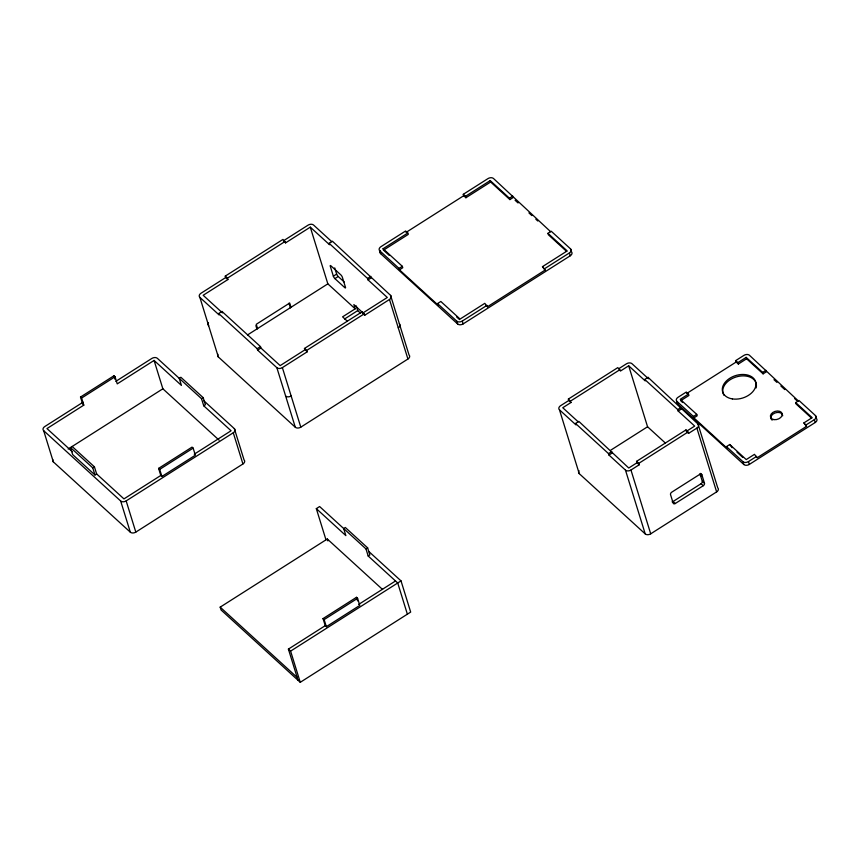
<?xml version="1.0" encoding="UTF-8"?>
<svg xmlns="http://www.w3.org/2000/svg" width="860" height="860" viewBox="0 0 860 860"><rect width="100%" height="100%" fill="white"/><g stroke="black" fill="none" stroke-linecap="round" stroke-linejoin="round"><path stroke-width="1.29" d="M225.255 276.125L282.929 239.435L285.574 242.864L310.288 227.148L329.541 244.724L329.1 243.305L332.401 241.208L390.58 295.378L409.016 354.922A4.063 2.763 -17.2 0 1 407.919 359.029L300.796 427.162A4.063 2.763 -17.2 0 1 295.302 427.248L218.311 356.921L199.875 297.377A4.063 2.763 -17.2 0 1 200.971 293.271L225.685 277.543L225.255 276.125L227.448 278.135L227.889 279.554L203.175 295.281L222.417 312.857L221.977 311.438L218.687 313.535L219.128 314.954L199.875 297.377M227.448 278.135L285.133 241.445M72.347 451.758L46.967 428.57L83.796 405.135L82.7 404.135L80.507 397.04L113.95 375.777L115.046 376.777L117.239 383.872L154.08 360.437L181.417 385.409L179.224 378.325L180.869 377.271L203.197 397.664L205.389 404.748L203.734 405.802L231.071 430.763L194.242 454.198M83.796 405.135L81.603 398.051L115.046 376.777M83.097 402.179L44.763 426.56A4.063 2.763 -17.2 0 0 43.666 430.666L53.32 461.863L130.322 532.189A4.063 2.763 -17.2 0 0 135.815 532.104L242.928 463.97A4.063 2.763 -17.2 0 0 244.025 459.863L234.371 428.667L203.777 400.717M115.799 381.378L151.876 358.426A4.063 2.763 -17.2 0 1 157.38 358.34L201.541 398.707L203.734 405.802M333.358 276.178L330.283 266.256A2.032 0.548 57.5 0 1 330.95 265.848L340.85 274.888A2.032 0.548 57.5 0 1 342.387 277.307L345.462 287.229A2.032 0.548 57.5 0 1 344.796 287.648L334.895 278.608A2.032 0.548 57.5 0 1 333.358 276.178L336.658 274.082L334.733 267.879M465.916 197.736L465.475 196.316L490.2 180.589L490.641 182.008L465.916 197.736L463.712 195.725L463.282 194.306L487.996 178.59A4.063 2.763 -17.2 0 1 493.489 178.493L550.69 231.759M406.038 232.415L463.712 195.725M334.895 278.608L338.195 276.512L344.129 281.929M68.144 449.038L162.862 388.795L154.08 360.437M247.519 334.948L327.843 283.854L310.288 227.148M389.29 255.42L383.517 250.142L383.076 248.723L407.801 233.006L405.597 230.996L380.883 246.712A4.063 2.763 -17.2 0 0 379.787 250.819L380.658 253.657L457.66 323.983A4.063 2.763 -17.2 0 0 463.153 323.897L570.266 255.775A4.063 2.763 -17.2 0 0 571.362 251.668L570.492 248.83L551.238 231.243L547.949 233.339L548.379 234.758L566.665 251.464M383.517 250.142L408.242 234.425L407.801 233.006M295.302 427.248L276.866 367.704L257.624 350.117L257.183 348.698L260.483 346.601L221.977 311.438M362.565 313.201L387.29 297.474L368.037 279.887L367.596 278.479L370.896 276.382M257.624 350.117L260.913 348.02L260.483 346.601M368.037 279.887L371.337 277.791M547.949 233.339L567.192 250.926L542.477 266.643L545.111 270.072L487.437 306.762L484.793 303.333L460.079 319.06L440.825 301.473L437.525 303.569L437.966 304.988L399.47 269.825L399.029 268.406L402.329 266.31L383.076 248.723M513.183 197.499L509.883 199.595L509.442 198.176L512.743 196.08M399.47 269.825L402.77 267.729L402.329 266.31M94.428 466.84L96.621 473.925L94.976 474.978L92.772 467.883L94.428 466.84L72.111 446.447M201.541 398.707L203.197 397.664M363.576 313.438L353.868 304.58L355.18 308.826L342.581 316.846L347.429 321.274M344.559 318.985L357.706 310.611L356.244 305.891M276.866 367.704A4.063 2.763 -17.2 0 0 282.37 367.618L307.084 351.89L304.451 348.461L362.125 311.782L364.769 315.212L389.483 299.484A4.063 2.763 -17.2 0 0 390.58 295.378M304.881 349.88L280.166 365.608L260.913 348.02M307.084 351.89L306.644 350.471L364.328 313.792M158.605 468.377L192.038 447.114L193.145 448.114L195.338 455.209L161.895 476.472L160.799 475.472L158.605 468.377L159.702 469.388L161.895 476.472M159.702 469.388L193.145 448.114M160.799 475.472L123.958 498.897L96.621 473.925M43.666 430.666L120.658 500.993A4.063 2.763 -17.2 0 0 126.162 500.907L233.275 432.773A4.063 2.763 -17.2 0 0 234.371 428.667M437.525 303.569L456.778 321.156A4.063 2.763 -17.2 0 0 462.271 321.07L486.996 305.343M544.67 268.653L569.395 252.937A4.063 2.763 -17.2 0 0 570.492 248.83M325.983 539.833L316.319 508.636L319.619 506.54L365.984 548.916L368.177 556.001L397.718 582.983L407.371 614.18M368.65 551.324L401.018 580.887L410.671 612.083L300.258 682.313L221.063 609.966L220.181 607.138L327.305 539.005L382.582 589.498M568.363 399.062L617.803 367.618L620.447 371.047L628.682 365.801L645.183 380.873L644.742 379.454L648.042 377.357L697.976 423.991L717.724 487.792A4.063 2.763 -17.2 0 1 716.627 491.898L650.708 533.823A4.063 2.763 -17.2 0 1 645.215 533.909L579.221 473.623L559.473 409.822A4.063 2.763 -17.2 0 1 560.57 405.716L568.804 400.481L568.363 399.062L571.008 402.491L562.762 407.726L578.296 421.916M619.275 368.381L626.488 363.791A4.063 2.763 -17.2 0 1 631.982 363.705L647.505 377.895M570.567 401.072L620.006 369.628M365.984 548.916L367.639 547.863L345.312 527.481L343.667 528.524L345.86 535.619L316.319 508.636M559.473 409.822L575.963 424.894L575.534 423.475L578.823 421.378L628.757 468.012L637.002 462.766L636.561 461.358L686 429.903L688.645 433.332L696.88 428.097A4.063 2.763 -17.2 0 0 697.976 423.991M368.177 556.001L369.832 554.958L367.639 547.863M323.048 618.587L356.481 597.313L357.588 598.323L359.781 605.408L326.338 626.682L325.241 625.671L323.048 618.587L324.145 619.598L326.338 626.682M324.145 619.598L357.588 598.323M738.364 364.027L737.923 362.608L746.168 357.373L746.598 358.781L738.364 364.027L736.16 362.017L735.719 360.598L743.964 355.363A4.063 2.763 -17.2 0 1 749.458 355.277L798.424 401.018M686.721 393.461L736.16 362.017M688.484 394.052L680.249 399.298L696.74 414.369L697.18 415.788L693.891 417.885L726.883 448.017L726.442 446.609L729.742 444.512L746.243 459.573L754.478 454.338L757.122 457.767L806.562 426.323L803.917 422.894L812.163 417.648L795.661 402.577L798.962 400.481L815.452 415.552L816.333 418.39A4.063 2.763 -17.2 0 1 815.237 422.496L749.318 464.421A4.063 2.763 -17.2 0 1 743.825 464.507L677.83 404.232L676.949 401.394A4.063 2.763 -17.2 0 1 678.045 397.288L686.28 392.042L688.484 394.052L688.924 395.471L680.679 400.717L682.625 402.491M298.054 680.303L288.401 649.106L325.241 625.671M358.685 604.408L395.514 580.973M300.258 682.313L290.605 651.117L401.018 580.887M610.686 450.221L647.558 426.764L628.682 365.801M645.215 533.909L625.467 470.108L608.966 455.037L608.525 453.618L611.825 451.521M688.645 433.332L686.441 431.322L694.676 426.087L678.185 411.015L677.745 409.596L681.034 407.5M608.966 455.037L612.266 452.94M678.185 411.015L681.475 408.919M693.891 417.885L693.45 416.466L696.74 414.369M766.4 371.756L763.1 373.853L762.659 372.434L765.959 370.337M625.467 470.108A4.063 2.763 -17.2 0 0 630.961 470.022L639.206 464.776L638.765 463.368L688.204 431.913M672.09 501.853A2.032 1.376 -47.6 0 0 673.058 501.509L701.072 483.696A2.032 1.376 -47.6 0 0 702.287 481.235L700.029 473.935M701.846 474.731A2.032 1.376 -47.6 0 0 699.76 474.365L671.746 492.178A2.032 1.376 -47.6 0 0 670.542 494.65L673.176 503.154A2.032 1.376 -47.6 0 0 675.261 503.519L703.276 485.706A2.032 1.376 -47.6 0 0 704.48 483.245L701.846 474.731L700.384 473.398M726.442 446.609L742.943 461.669A4.063 2.763 -17.2 0 0 748.437 461.583L756.682 456.348M806.121 424.904L814.355 419.659A4.063 2.763 -17.2 0 0 815.452 415.552M773.978 379.701L776.935 382.399M780.869 386L784.814 389.601M794.662 398.599L796.629 400.394M746.168 357.373L762.659 372.434M746.598 358.781L763.1 373.853M811.625 418.186L796.102 403.996L795.661 402.577M735.719 360.598L737.923 362.608M806.562 426.323L803.917 422.894M515.097 200.273L518.064 202.971M528.921 212.893L531.878 215.602M535.834 219.203L537.801 221.009M490.2 180.589L509.442 198.176M490.641 182.008L509.883 199.595M463.282 194.306L465.475 196.316M545.111 270.072L542.477 266.643M732.118 447.694L729.742 444.512M736.977 452.134L742.793 457.445M676.949 401.394L693.45 416.466M644.742 379.454L677.745 409.596M647.558 426.764L665.285 442.964M699.76 474.451L701.728 476.257M702.287 481.235L704.48 483.245M701.072 483.696L703.276 485.706M485.964 305.418L487.437 306.762M636.561 461.358L638.765 463.368M568.804 400.481L571.008 402.491M637.002 462.766L639.206 464.776M673.058 501.509L675.261 503.519M575.534 423.475L608.525 453.618M456.66 316.953L459.552 319.598M379.787 250.819L399.029 268.406M331.874 241.757L313.588 225.051A4.063 2.763 -17.2 0 0 308.095 225.137L283.37 240.854L285.574 242.864M329.1 243.305L367.596 278.479M363.296 313.868L364.769 315.212M357.706 310.611L360.619 313.276M327.843 283.854L355.18 308.826M304.451 348.461L306.644 350.471M225.685 277.543L227.889 279.554M218.687 313.535L257.183 348.698M162.862 388.795L219.128 440.191M80.507 397.04L81.603 398.051M92.772 467.883L70.456 447.501L72.648 454.585L94.976 474.978M288.401 649.106L290.605 651.117M220.181 607.138L297.173 677.465M814.355 419.659L815.237 422.496M748.437 461.583L749.318 464.421M742.943 461.669L743.825 464.507M696.88 428.097L716.627 491.898M686 429.903L686.441 431.322M648.042 377.357L648.483 378.776M569.395 252.937L570.266 255.775M630.961 470.022L650.708 533.823M462.271 321.07L463.153 323.897M456.778 321.156L457.66 323.983M389.483 299.484L407.919 359.029M291.002 307.289L289.691 303.032L256.248 324.306L257.57 328.563M288.96 303.214L290.422 307.934M356.481 597.313L357.588 600.861M282.37 367.618L300.796 427.162M327.305 539.005L327.886 540.897M255.882 325.66L256.979 329.208M233.275 432.773L242.928 463.97M113.95 375.777L115.046 379.325M126.162 500.907L135.815 532.104M120.658 500.993L130.322 532.189M579.221 473.623A4.063 2.763 -17.2 0 1 579.049 470.71M772.14 420.164A6.085 4.149 -17.2 0 1 774.763 413.079A6.085 4.149 -17.2 0 1 782.707 415.778M724.109 395.417A17.254 11.76 -17.2 0 1 737.837 376.508A17.254 11.76 -17.2 0 1 756.101 387.957M677.83 404.232A4.063 2.763 -17.2 0 1 677.239 402.19M218.311 356.921A4.063 2.763 -17.2 0 1 217.956 354.288M291.142 395.976A4.063 2.763 -17.2 0 1 285.649 396.062M208.657 325.725A4.063 2.763 -17.2 0 1 208.486 322.812M399.363 323.736A4.063 2.763 -17.2 0 1 398.266 327.843M338.195 276.512A2.032 0.548 57.5 0 1 336.658 274.082M380.658 253.657A4.063 2.763 -17.2 0 1 380.486 250.744M53.32 461.863A4.063 2.763 -17.2 0 1 52.836 459.519M773.946 419.615A6.085 4.149 -17.2 0 0 782.234 413.929A6.085 4.149 -17.2 0 0 772.807 412.477A6.085 4.149 -17.2 0 0 773.946 419.615M732.397 398.911A17.254 11.76 -17.2 0 0 755.886 382.808A17.254 11.76 -17.2 0 0 729.162 378.679A17.254 11.76 -17.2 0 0 732.397 398.911"/></g></svg>
